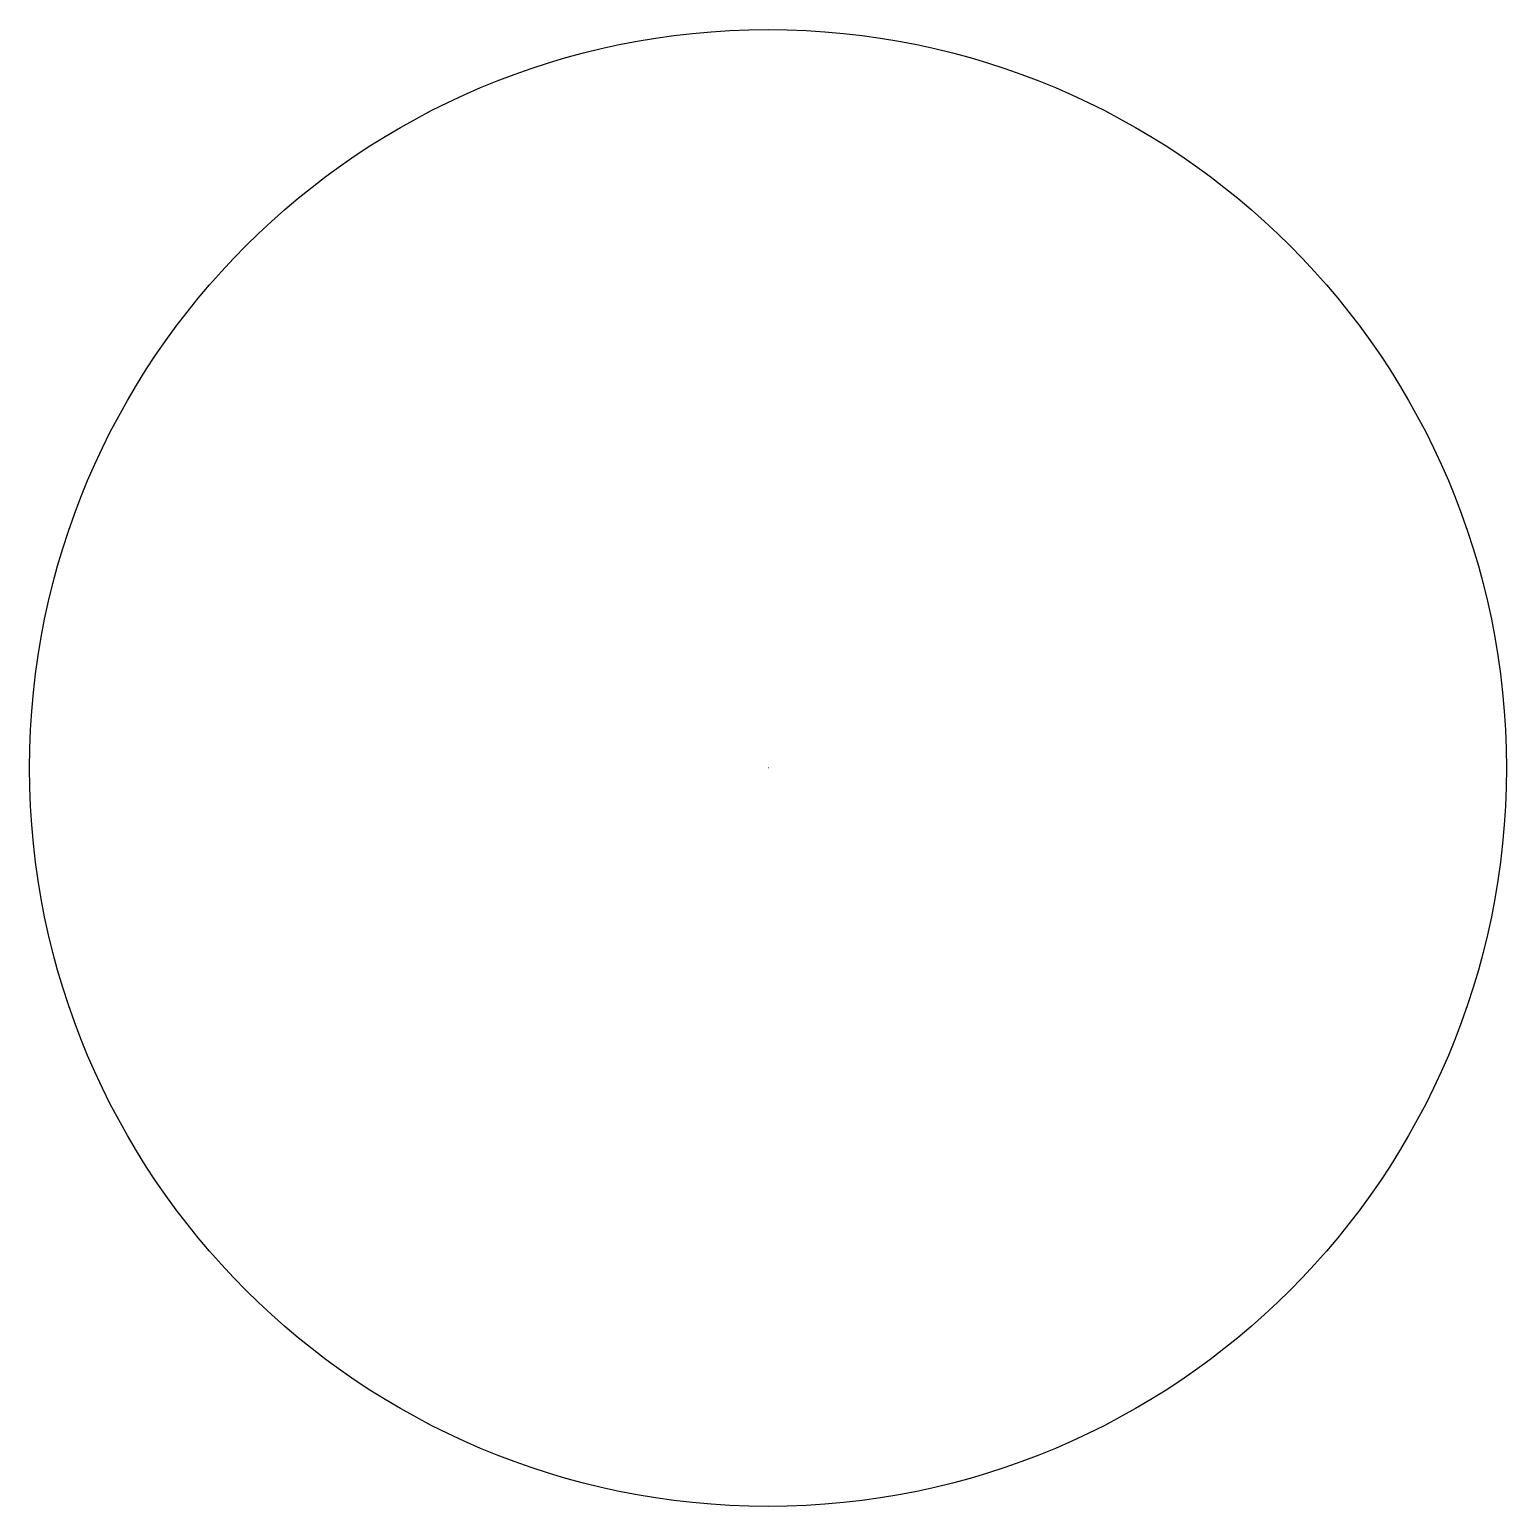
# Model space of a CAD drawing. Extents: x -10 to 10, y -10 to 10.
import ezdxf

# ---------------------------------------------------------------- set-up
doc = ezdxf.new("R2010")
doc.units = 0
doc.header["$LTSCALE"] = 96
doc.header["$MEASUREMENT"] = 0
doc.layers.get('0').update_dxf_attribs({"linetype": 'CONTINUOUS'})
doc.styles.add('ATTR', font='romans.shx', dxfattribs={"width": 0.8, "height": 2.52})

msp = doc.modelspace()

# ---------------------------------------------------------------- linework, layer by layer
at = {"linetype": 'Continuous'}
msp.add_circle((0, 0), 10, dxfattribs=at)

# ---------------------------------------------------------------- texts
at = {"style": 'ATTR', "width": 0.8, "flags": 9}
msp.add_attdef('ESTCODE', (0, 0), '', height=0.00199, dxfattribs=at)

doc.saveas('drawing.dxf')
